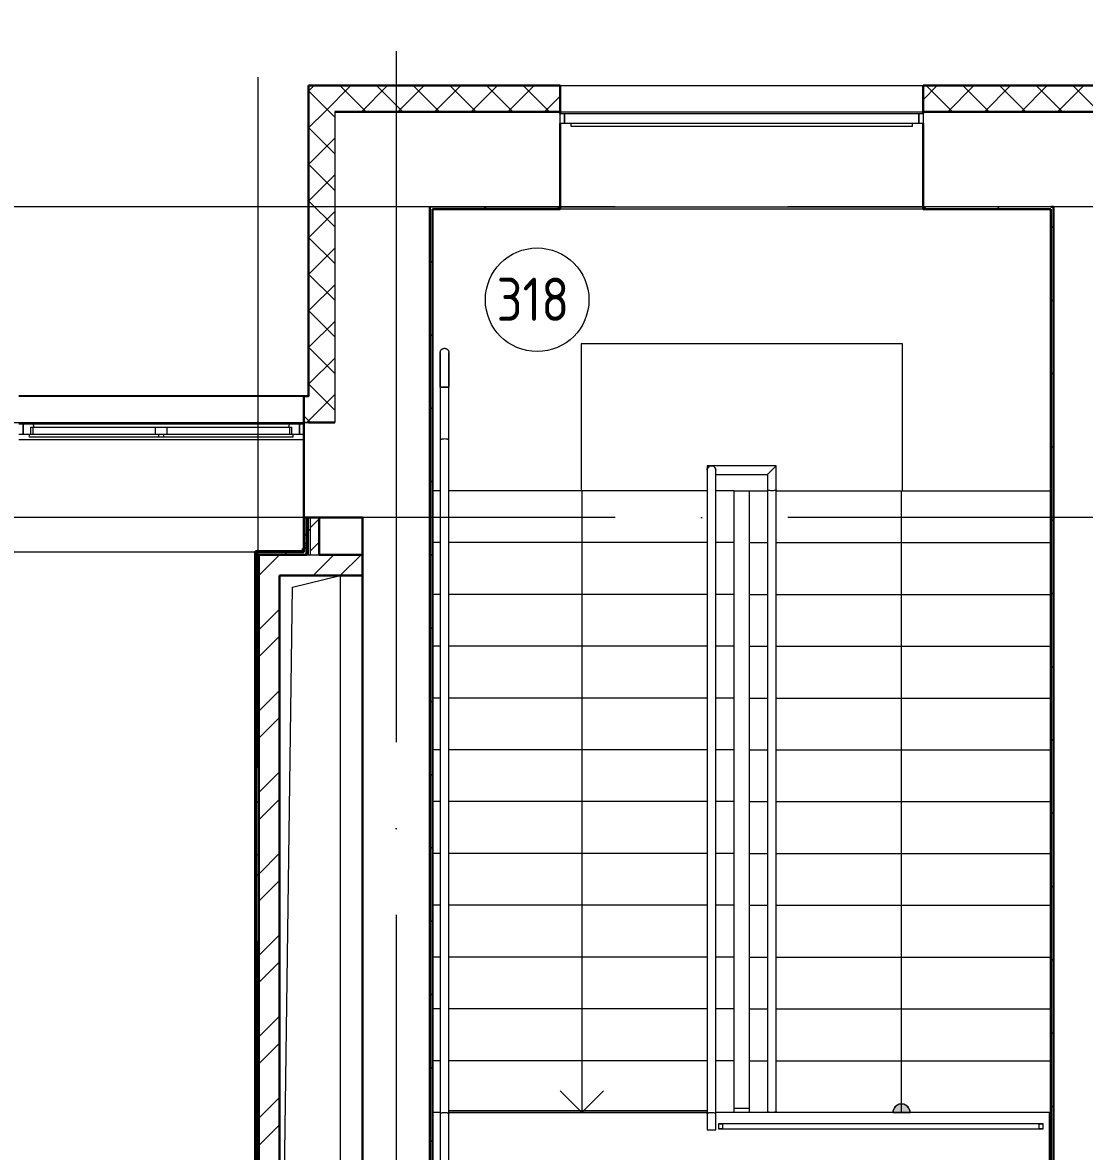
# Model space of a CAD drawing. Header units: millimetres. Extents: x -1073752 to 1436911, y -1379358 to 94781.
# Drawn here: x -881011 to -874864, y -1119858 to -1113322 of the extents above; entities that cross this region are included whole.
import ezdxf

# ---------------------------------------------------------------- set-up
doc = ezdxf.new("R2010")
doc.units = ezdxf.units.MM
doc.linetypes.add('ADSK_Линия сетки', pattern=[25, 20, -2.5, 0, -2.5])
for name, color, linetype, lineweight in [('_ Окна', 7, 'Continuous', 9), ('Лестницы', 7, 'Continuous', 9), ('Марки помещений', 7, 'Continuous', 20), ('Ограждение', 252, 'Continuous', 9), ('Окна', 7, 'Continuous', 9), ('Оси', 252, 'Continuous', 9), ('Перекрытие', 252, 'Continuous', 18), ('Стены внутренние', 7, 'Continuous', 18), ('Стены наружные', 7, 'Continuous', 18), ('Стены штриховка', 7, 'Continuous', 9), ('Стрелки вверх', 7, 'Continuous', 18)]:
    doc.layers.add(name, color=color, linetype=linetype, lineweight=lineweight)
doc.styles.add('GOST Common_2', font='', dxfattribs={"width": 0.9, "height": 250})
doc.styles.get('GOST Common_2').set_extended_font_data('GOST type B')

# ---------------------------------------------------------------- blocks, each defined once
blk = doc.blocks.new('3 этаж')
at = {"layer": 'Стрелки вверх', "true_color": 0x636466}
h = blk.add_hatch(color=251, dxfattribs=at)
edge = h.paths.add_edge_path()
edge.add_arc((290670.8, -6408.4), 50, 359.83086, 540.16914)
edge.add_line((290620.8, -6408.6), (290670.8, -6408.4))
edge.add_line((290670.8, -6408.4), (290720.8, -6408.6))
blk.add_hatch(color=251, dxfattribs=at).paths.add_polyline_path([(290719.2, -6408.4), (290720.3, -6401.3), (290708.6, -6375.7), (290684.9, -6360.5), (290656.7, -6360.5), (290633, -6375.7), (290621.3, -6401.3), (290622.3, -6408.4)])
at = {"color": 251, "lineweight": 18, "true_color": 0x636466}
for p, q in [((287145.2, -3365.7), (287420.8, -3298.4)), ((287420.8, -3298.4), (287420.8, -8968.4)), ((287070.8, -8968.4), (287145.2, -3365.7))]:
    blk.add_line(p, q, dxfattribs=at)
at = {"layer": '_ Окна', "color": 251, "true_color": 0x636466}
for p, q in [((285585.8, -2423.4), (285560.8, -2423.4)), ((285560.8, -2481.4), (285585.8, -2481.4)), ((285585.8, -2481.4), (285585.8, -2423.4)), ((287210.8, -2423.4), (287185.8, -2423.4)), ((287185.8, -2423.4), (287185.8, -2481.4)), ((287185.8, -2481.4), (287210.8, -2481.4))]:
    blk.add_line(p, q, dxfattribs=at)
at = {"layer": '_ Окна', "color": 251, "lineweight": 18, "true_color": 0x636466}
for p, q in [((285645.2, -2423.4), (285585.8, -2423.4)), ((285585.8, -2423.4), (285585.8, -2481.4)), ((285585.8, -2481.4), (285623.8, -2481.4)), ((285631.8, -2481.4), (285631.8, -2440.4)), ((285631.8, -2440.4), (285643.8, -2440.4)), ((285649.8, -2440.4), (285645.2, -2423.4)), ((287126.3, -2423.4), (287121.8, -2440.4)), ((287185.8, -2423.4), (287126.3, -2423.4)), ((287127.8, -2440.4), (287139.8, -2440.4)), ((287139.8, -2440.4), (287139.8, -2481.4)), ((287147.8, -2481.4), (287185.8, -2481.4)), ((287185.8, -2481.4), (287185.8, -2423.4))]:
    blk.add_line(p, q, dxfattribs=at)
at = {"layer": 'Лестницы', "color": 251, "true_color": 0x636466}
for p, q in [((288000.8, -2808.4), (287955.8, -2808.4)), ((288000.8, -2808.4), (287955.8, -2808.4)), ((289545.8, -2808.4), (288050.8, -2808.4)), ((289545.8, -2808.4), (288050.8, -2808.4)), ((289700.8, -2808.4), (289595.8, -2808.4)), ((289700.8, -2808.4), (289595.8, -2808.4)), ((289700.8, -2808.4), (289790.8, -2808.4)), ((289700.8, -2808.4), (289700.8, -3108.4)), ((289790.8, -2808.4), (289895.8, -2808.4)), ((289790.8, -3108.4), (289790.8, -2808.4)), ((289790.8, -2808.4), (289895.8, -2808.4)), ((289945.8, -2808.4), (291535.8, -2808.4)), ((289945.8, -2808.4), (291535.8, -2808.4)), ((288000.8, -3108.4), (287955.8, -3108.4)), ((288000.8, -3108.4), (287955.8, -3108.4)), ((289545.8, -3108.4), (288050.8, -3108.4)), ((289545.8, -3108.4), (288050.8, -3108.4)), ((289700.8, -3108.4), (289595.8, -3108.4)), ((289700.8, -3108.4), (289595.8, -3108.4)), ((289700.8, -3108.4), (289700.8, -3408.4)), ((289790.8, -3408.4), (289790.8, -3108.4)), ((289790.8, -3108.4), (289895.9, -3108.4)), ((289790.8, -3108.4), (289895.9, -3108.4)), ((289945.7, -3108.4), (291535.8, -3108.4)), ((289945.7, -3108.4), (291535.8, -3108.4)), ((288000.8, -3408.4), (287955.8, -3408.4)), ((288000.8, -3408.4), (287955.8, -3408.4)), ((289545.8, -3408.4), (288050.8, -3408.4)), ((289545.8, -3408.4), (288050.8, -3408.4)), ((289700.8, -3408.4), (289595.8, -3408.4)), ((289700.8, -3408.4), (289595.8, -3408.4)), ((289700.8, -3408.4), (289700.8, -3708.4)), ((289790.8, -3708.4), (289790.8, -3408.4)), ((289790.8, -3408.4), (289895.9, -3408.4)), ((289790.8, -3408.4), (289895.9, -3408.4)), ((289945.6, -3408.4), (291535.8, -3408.4)), ((289945.6, -3408.4), (291535.8, -3408.4)), ((288000.8, -3708.4), (287955.8, -3708.4)), ((288000.8, -3708.4), (287955.8, -3708.4)), ((289545.8, -3708.4), (288050.8, -3708.4)), ((289545.8, -3708.4), (288050.8, -3708.4)), ((289700.8, -3708.4), (289595.8, -3708.4)), ((289700.8, -3708.4), (289595.8, -3708.4)), ((289700.8, -3708.4), (289700.8, -4008.4)), ((289790.8, -4008.4), (289790.8, -3708.4)), ((289790.8, -3708.4), (289896, -3708.4)), ((289790.8, -3708.4), (289896, -3708.4)), ((289945.6, -3708.4), (291535.8, -3708.4)), ((289945.6, -3708.4), (291535.8, -3708.4)), ((288000.8, -4008.4), (287955.8, -4008.4)), ((288000.8, -4008.4), (287955.8, -4008.4)), ((289545.8, -4008.4), (288050.8, -4008.4)), ((289545.8, -4008.4), (288050.8, -4008.4)), ((289700.8, -4008.4), (289595.8, -4008.4)), ((289700.8, -4008.4), (289595.8, -4008.4)), ((289700.8, -4008.4), (289700.8, -4308.4)), ((289790.8, -4308.4), (289790.8, -4008.4)), ((289790.8, -4008.4), (289895.8, -4008.4)), ((289790.8, -4008.4), (289895.8, -4008.4)), ((289945.8, -4008.4), (291535.8, -4008.4)), ((289945.8, -4008.4), (291535.8, -4008.4)), ((288000.8, -4308.4), (287955.8, -4308.4)), ((288000.8, -4308.4), (287955.8, -4308.4)), ((289545.8, -4308.4), (288050.8, -4308.4)), ((289545.8, -4308.4), (288050.8, -4308.4)), ((289700.8, -4308.4), (289595.8, -4308.4)), ((289700.8, -4308.4), (289595.8, -4308.4)), ((289700.8, -4308.4), (289700.8, -4608.4)), ((289790.8, -4608.4), (289790.8, -4308.4)), ((289790.8, -4308.4), (289895.8, -4308.4)), ((289790.8, -4308.4), (289895.8, -4308.4)), ((289945.8, -4308.4), (291535.8, -4308.4)), ((289945.8, -4308.4), (291535.8, -4308.4)), ((288000.8, -4608.4), (287955.8, -4608.4)), ((288000.8, -4608.4), (287955.8, -4608.4)), ((289545.8, -4608.4), (288050.8, -4608.4)), ((289545.8, -4608.4), (288050.8, -4608.4)), ((289700.8, -4608.4), (289595.8, -4608.4)), ((289700.8, -4608.4), (289595.8, -4608.4)), ((289700.8, -4608.4), (289700.8, -4908.4)), ((289790.8, -4908.4), (289790.8, -4608.4)), ((289790.8, -4608.4), (289895.8, -4608.4)), ((289790.8, -4608.4), (289895.8, -4608.4)), ((289945.8, -4608.4), (291535.8, -4608.4)), ((289945.8, -4608.4), (291535.8, -4608.4)), ((288000.8, -4908.4), (287955.8, -4908.4)), ((288000.8, -4908.4), (287955.8, -4908.4)), ((289545.8, -4908.4), (288050.8, -4908.4)), ((289545.8, -4908.4), (288050.8, -4908.4)), ((289700.8, -4908.4), (289595.8, -4908.4)), ((289700.8, -4908.4), (289595.8, -4908.4)), ((289700.8, -4908.4), (289700.8, -5208.4)), ((289790.8, -5208.4), (289790.8, -4908.4)), ((289790.8, -4908.4), (289895.8, -4908.4)), ((289790.8, -4908.4), (289895.8, -4908.4)), ((289945.8, -4908.4), (291535.8, -4908.4)), ((289945.8, -4908.4), (291535.8, -4908.4)), ((288000.8, -5208.4), (287955.8, -5208.4)), ((288000.8, -5208.4), (287955.8, -5208.4)), ((289545.8, -5208.4), (288050.8, -5208.4)), ((289545.8, -5208.4), (288050.8, -5208.4)), ((289700.8, -5208.4), (289595.8, -5208.4)), ((289700.8, -5208.4), (289595.8, -5208.4)), ((289700.8, -5208.4), (289700.8, -5508.4)), ((289790.8, -5508.4), (289790.8, -5208.4)), ((289790.8, -5208.4), (289895.8, -5208.4)), ((289790.8, -5208.4), (289895.8, -5208.4)), ((289945.8, -5208.4), (291535.8, -5208.4)), ((289945.8, -5208.4), (291535.8, -5208.4)), ((288001, -5508.4), (287955.8, -5508.4)), ((288001, -5508.4), (287955.8, -5508.4)), ((289545.8, -5508.4), (288050.6, -5508.4)), ((289545.8, -5508.4), (288050.6, -5508.4)), ((289700.8, -5508.4), (289595.8, -5508.4)), ((289700.8, -5508.4), (289595.8, -5508.4)), ((289700.8, -5508.4), (289700.8, -5808.4)), ((289790.8, -5808.4), (289790.8, -5508.4)), ((289790.8, -5508.4), (289895.8, -5508.4)), ((289790.8, -5508.4), (289895.8, -5508.4)), ((289945.8, -5508.4), (291535.8, -5508.4)), ((289945.8, -5508.4), (291535.8, -5508.4)), ((288000.9, -5808.4), (287955.8, -5808.4)), ((288000.9, -5808.4), (287955.8, -5808.4)), ((289545.8, -5808.4), (288050.6, -5808.4)), ((289545.8, -5808.4), (288050.6, -5808.4)), ((289700.8, -5808.4), (289595.8, -5808.4)), ((289700.8, -5808.4), (289595.8, -5808.4)), ((289700.8, -5808.4), (289700.8, -6108.4)), ((289790.8, -6108.4), (289790.8, -5808.4)), ((289790.8, -5808.4), (289895.8, -5808.4)), ((289790.8, -5808.4), (289895.8, -5808.4)), ((289945.8, -5808.4), (291535.8, -5808.4)), ((289945.8, -5808.4), (291535.8, -5808.4)), ((288000.8, -6108.4), (287955.8, -6108.4)), ((288000.8, -6108.4), (287955.8, -6108.4)), ((289545.8, -6108.4), (288050.7, -6108.4)), ((289545.8, -6108.4), (288050.7, -6108.4)), ((289700.8, -6108.4), (289595.8, -6108.4)), ((289700.8, -6108.4), (289595.8, -6108.4)), ((289700.8, -6108.4), (289700.8, -6408.4)), ((289790.8, -6408.4), (289790.8, -6108.4)), ((289790.8, -6108.4), (289895.8, -6108.4)), ((289790.8, -6108.4), (289895.8, -6108.4)), ((289945.8, -6108.4), (291535.8, -6108.4)), ((289945.8, -6108.4), (291535.8, -6108.4)), ((288000.6, -6408.4), (287955.8, -6408.4)), ((288000.6, -6408.4), (287955.8, -6408.4)), ((289545.8, -6408.4), (288050.8, -6408.4)), ((289545.8, -6408.4), (288050.8, -6408.4)), ((289700.8, -6408.4), (289595.8, -6408.4)), ((289700.8, -6408.4), (289595.8, -6408.4)), ((291525.8, -6408.4), (289700.8, -6408.4))]:
    blk.add_line(p, q, dxfattribs=at)
at = {"layer": 'Марки помещений', "color": 251, "true_color": 0x636466}
blk.add_circle((288561.9, -1702.4), 300, dxfattribs=at)
at = {"layer": 'Ограждение', "color": 251, "true_color": 0x636466}
for p, q in [((288000.8, -2007.4), (288000.9, -2006.4)), ((288000.8, -2008.4), (288000.8, -2007.4)), ((288000.8, -2008.5), (288000.8, -2008.4)), ((288000.8, -2008.4), (288000.8, -2008.6)), ((288000.8, -2008.7), (288000.8, -2008.5)), ((288000.8, -2008.6), (288000.8, -2009.1)), ((288000.8, -2009.3), (288000.8, -2008.7)), ((288000.8, -2009.1), (288000.8, -2009.9)), ((288000.8, -2010.2), (288000.8, -2009.3)), ((288000.8, -2009.9), (288000.8, -2011)), ((288000.8, -2011.4), (288000.8, -2010.2)), ((288000.8, -2011), (288000.8, -2012.4)), ((288000.8, -2012.9), (288000.8, -2011.4)), ((288000.8, -2012.4), (288000.8, -2014.2)), ((288000.8, -2014.7), (288000.8, -2012.9)), ((288000.8, -2014.2), (288000.8, -2016.2)), ((288000.8, -2016.8), (288000.8, -2014.7)), ((288000.8, -2016.2), (288000.8, -2018.6)), ((288000.8, -2019.3), (288000.8, -2016.8)), ((288000.8, -2018.6), (288000.8, -2021.3)), ((288000.8, -2022), (288000.8, -2019.3)), ((288000.8, -2021.3), (288000.8, -2024.2)), ((288000.8, -2025.1), (288000.8, -2022)), ((288000.8, -2024.2), (288000.8, -2027.5)), ((288000.8, -2028.4), (288000.8, -2025.1)), ((288000.9, -2006.4), (288001, -2005.5)), ((288001, -2005.5), (288001.1, -2004.5)), ((288001.1, -2004.5), (288001.3, -2003.5)), ((288001.3, -2003.5), (288001.5, -2002.5)), ((288001.5, -2002.5), (288001.8, -2001.5)), ((288001.8, -2001.5), (288002, -2000.6)), ((288002, -2000.6), (288002.4, -1999.6)), ((288002.4, -1999.6), (288002.8, -1998.7)), ((288002.8, -1998.7), (288003.2, -1997.8)), ((288003.2, -1997.8), (288003.6, -1996.9)), ((288003.6, -1996.9), (288004.1, -1996)), ((288004.1, -1996), (288004.6, -1995.2)), ((288004.6, -1995.2), (288005.1, -1994.3)), ((288005.1, -1994.3), (288005.7, -1993.5)), ((288005.7, -1993.5), (288006.3, -1992.7)), ((288006.3, -1992.7), (288007, -1992)), ((288007, -1992), (288007.7, -1991.2)), ((288007.7, -1991.2), (288008.4, -1990.5)), ((288008.4, -1990.5), (288009.1, -1989.8)), ((288009.1, -1989.8), (288009.9, -1989.2)), ((288009.9, -1989.2), (288010.6, -1988.6)), ((288010.6, -1988.6), (288011.4, -1988)), ((288011.4, -1988), (288012.3, -1987.4)), ((288012.3, -1987.4), (288013.1, -1986.9)), ((288013.1, -1986.9), (288014, -1986.4)), ((288014, -1986.4), (288014.9, -1985.9)), ((288014.9, -1985.9), (288015.8, -1985.5)), ((288015.8, -1985.5), (288016.7, -1985.1)), ((288016.7, -1985.1), (288017.7, -1984.8)), ((288017.7, -1984.8), (288018.6, -1984.5)), ((288018.6, -1984.5), (288019.6, -1984.2)), ((288019.6, -1984.2), (288020.5, -1984)), ((288020.5, -1984), (288021.5, -1983.8)), ((288021.5, -1983.8), (288022.5, -1983.7)), ((288022.5, -1983.7), (288023.5, -1983.5)), ((288023.5, -1983.5), (288024.5, -1983.5)), ((288024.5, -1983.5), (288025.5, -1983.4)), ((288025.5, -1983.4), (288025.8, -1983.4)), ((288025.8, -1983.4), (288026.8, -1983.5)), ((288026.8, -1983.5), (288027.8, -1983.5)), ((288027.8, -1983.5), (288028.8, -1983.6)), ((288028.8, -1983.6), (288029.8, -1983.8)), ((288029.8, -1983.8), (288030.7, -1983.9)), ((288030.7, -1983.9), (288031.7, -1984.2)), ((288031.7, -1984.2), (288032.7, -1984.4)), ((288032.7, -1984.4), (288033.6, -1984.7)), ((288033.6, -1984.7), (288034.6, -1985)), ((288034.6, -1985), (288035.5, -1985.4)), ((288035.5, -1985.4), (288036.4, -1985.8)), ((288036.4, -1985.8), (288037.3, -1986.3)), ((288037.3, -1986.3), (288038.2, -1986.7)), ((288038.2, -1986.7), (288039.1, -1987.3)), ((288039.1, -1987.3), (288039.9, -1987.8)), ((288039.9, -1987.8), (288040.7, -1988.4)), ((288040.7, -1988.4), (288041.5, -1989)), ((288041.5, -1989), (288042.3, -1989.6)), ((288042.3, -1989.6), (288043, -1990.3)), ((288043, -1990.3), (288043.7, -1991)), ((288043.7, -1991), (288044.4, -1991.8)), ((288044.4, -1991.8), (288045, -1992.5)), ((288045, -1992.5), (288045.7, -1993.3)), ((288045.7, -1993.3), (288046.3, -1994.1)), ((288046.3, -1994.1), (288046.8, -1994.9)), ((288046.8, -1994.9), (288047.3, -1995.8)), ((288047.3, -1995.8), (288047.8, -1996.7)), ((288047.8, -1996.7), (288048.3, -1997.6)), ((288048.3, -1997.6), (288048.7, -1998.5)), ((288048.7, -1998.5), (288049.1, -1999.4)), ((288049.1, -1999.4), (288049.4, -2000.3)), ((288049.4, -2000.3), (288049.7, -2001.3)), ((288049.7, -2001.3), (288050, -2002.2)), ((288050, -2002.2), (288050.2, -2003.2)), ((288050.2, -2003.2), (288050.4, -2004.2)), ((288050.4, -2004.2), (288050.6, -2005.2)), ((288050.6, -2005.2), (288050.7, -2006.2)), ((288050.7, -2006.2), (288050.7, -2007.2)), ((288050.7, -2007.2), (288050.8, -2008.2)), ((288050.8, -2008.2), (288050.8, -2008.4)), ((288050.8, -2008.5), (288050.8, -2008.4)), ((288050.8, -2008.4), (288050.8, -2008.6)), ((288050.8, -2008.7), (288050.8, -2008.5)), ((288050.8, -2008.6), (288050.8, -2009.1)), ((288050.8, -2009.3), (288050.8, -2008.7)), ((288050.8, -2009.1), (288050.8, -2009.9)), ((288050.8, -2010.2), (288050.8, -2009.3)), ((288050.8, -2009.9), (288050.8, -2011)), ((288050.8, -2011.4), (288050.8, -2010.2)), ((288050.8, -2011), (288050.8, -2012.4)), ((288050.8, -2012.9), (288050.8, -2011.4)), ((288050.8, -2012.4), (288050.8, -2014.2)), ((288050.8, -2014.7), (288050.8, -2012.9)), ((288050.8, -2014.2), (288050.8, -2016.2)), ((288050.8, -2016.8), (288050.8, -2014.7)), ((288050.8, -2016.2), (288050.8, -2018.6)), ((288050.8, -2019.3), (288050.8, -2016.8)), ((288050.8, -2018.6), (288050.8, -2021.3)), ((288050.8, -2022), (288050.8, -2019.3)), ((288050.8, -2021.3), (288050.8, -2024.2)), ((288050.8, -2025.1), (288050.8, -2022)), ((288050.8, -2024.2), (288050.8, -2027.5)), ((288050.8, -2028.4), (288050.8, -2025.1)), ((288000.8, -2027.5), (288000.8, -2031)), ((288000.8, -2032.1), (288000.8, -2028.4)), ((288000.8, -2031), (288000.8, -2034.9)), ((288000.8, -2036), (288000.8, -2032.1)), ((288000.8, -2034.9), (288000.8, -2039)), ((288000.8, -2040.2), (288000.8, -2036)), ((288000.8, -2039), (288000.8, -2043.4)), ((288000.8, -2044.6), (288000.8, -2040.2)), ((288000.8, -2043.4), (288000.8, -2048)), ((288000.8, -2049.3), (288000.8, -2044.6)), ((288000.8, -2048), (288000.8, -2052.9)), ((288000.8, -2054.3), (288000.8, -2049.3)), ((288000.8, -2052.9), (288000.8, -2058.1)), ((288000.8, -2059.5), (288000.8, -2054.3)), ((288000.8, -2058.1), (288000.8, -2063.5)), ((288000.8, -2065), (288000.8, -2059.5)), ((288000.8, -2063.5), (288000.8, -2069.1)), ((288000.8, -2070.7), (288000.8, -2065)), ((288000.8, -2069.1), (288000.8, -2075)), ((288000.8, -2076.6), (288000.8, -2070.7)), ((288000.8, -2075), (288000.8, -2081)), ((288000.8, -2082.7), (288000.8, -2076.6)), ((288000.8, -2081), (288000.8, -2087.3)), ((288000.8, -2089), (288000.8, -2082.7)), ((288000.8, -2087.3), (288000.8, -2093.7)), ((288000.8, -2095.5), (288000.8, -2089)), ((288050.8, -2027.5), (288050.8, -2031)), ((288050.8, -2032.1), (288050.8, -2028.4)), ((288050.8, -2031), (288050.8, -2034.9)), ((288050.8, -2036), (288050.8, -2032.1)), ((288050.8, -2034.9), (288050.8, -2039)), ((288050.8, -2040.2), (288050.8, -2036)), ((288050.8, -2039), (288050.8, -2043.4)), ((288050.8, -2044.6), (288050.8, -2040.2)), ((288050.8, -2043.4), (288050.8, -2048)), ((288050.8, -2049.3), (288050.8, -2044.6)), ((288050.8, -2048), (288050.8, -2052.9)), ((288050.8, -2054.3), (288050.8, -2049.3)), ((288050.8, -2052.9), (288050.8, -2058.1)), ((288050.8, -2059.5), (288050.8, -2054.3)), ((288050.8, -2058.1), (288050.8, -2063.5)), ((288050.8, -2065), (288050.8, -2059.5)), ((288050.8, -2063.5), (288050.8, -2069.1)), ((288050.8, -2070.7), (288050.8, -2065)), ((288050.8, -2069.1), (288050.8, -2075)), ((288050.8, -2076.6), (288050.8, -2070.7)), ((288050.8, -2075), (288050.8, -2081)), ((288050.8, -2082.7), (288050.8, -2076.6)), ((288050.8, -2081), (288050.8, -2087.3)), ((288050.8, -2089), (288050.8, -2082.7)), ((288050.8, -2087.3), (288050.8, -2093.7)), ((288050.8, -2095.5), (288050.8, -2089)), ((288000.8, -2093.7), (288000.8, -2100.4)), ((288000.8, -2102.2), (288000.8, -2095.5)), ((288000.8, -2100.4), (288000.8, -2107.2)), ((288000.8, -2109.1), (288000.8, -2102.2)), ((288000.8, -2107.2), (288000.8, -2114.2)), ((288000.8, -2116.1), (288000.8, -2109.1)), ((288000.8, -2114.2), (288000.8, -2121.3)), ((288000.8, -2123.3), (288000.8, -2116.1)), ((288000.8, -2121.3), (288000.8, -2128.6)), ((288000.8, -2130.6), (288000.8, -2123.3)), ((288000.8, -2128.6), (288000.8, -2136)), ((288000.8, -2138), (288000.8, -2130.6)), ((288000.8, -2136), (288000.8, -2143.5)), ((288000.8, -2145.5), (288000.8, -2138)), ((288000.8, -2143.5), (288000.8, -2151.1)), ((288000.8, -2153.2), (288000.8, -2145.5)), ((288000.8, -2151.1), (288000.8, -2158.8)), ((288000.8, -2160.9), (288000.8, -2153.2)), ((288050.8, -2093.7), (288050.8, -2100.4)), ((288050.8, -2102.2), (288050.8, -2095.5)), ((288050.8, -2100.4), (288050.8, -2107.2)), ((288050.8, -2109.1), (288050.8, -2102.2)), ((288050.8, -2107.2), (288050.8, -2114.2)), ((288050.8, -2116.1), (288050.8, -2109.1)), ((288050.8, -2114.2), (288050.8, -2121.3)), ((288050.8, -2123.3), (288050.8, -2116.1)), ((288050.8, -2121.3), (288050.8, -2128.6)), ((288050.8, -2130.6), (288050.8, -2123.3)), ((288050.8, -2128.6), (288050.8, -2136)), ((288050.8, -2138), (288050.8, -2130.6)), ((288050.8, -2136), (288050.8, -2143.5)), ((288050.8, -2145.5), (288050.8, -2138)), ((288050.8, -2143.5), (288050.8, -2151.1)), ((288050.8, -2153.2), (288050.8, -2145.5)), ((288050.8, -2151.1), (288050.8, -2158.8)), ((288050.8, -2160.9), (288050.8, -2153.2)), ((288000.8, -2158.8), (288000.8, -2166.6)), ((288000.8, -2168.7), (288000.8, -2160.9)), ((288000.8, -2166.6), (288000.8, -2174.5)), ((288000.8, -2176.6), (288000.8, -2168.7)), ((288000.8, -2174.5), (288000.8, -2182.4)), ((288000.8, -2184.5), (288000.8, -2176.6)), ((288000.8, -2182.4), (288000.8, -2190.3)), ((288000.8, -2192.5), (288000.8, -2184.5)), ((288000.8, -2190.3), (288000.8, -2198.3)), ((288000.8, -2200.4), (288000.8, -2192.5)), ((288000.8, -2198.3), (288000.8, -2206.3)), ((288000.8, -2208.4), (288000.8, -2200.4)), ((288000.8, -2206.3), (288000.8, -2208.4)), ((288000.8, -2208.4), (288000.8, -2514.3)), ((288050.8, -2208.4), (288000.8, -2208.4)), ((288000.8, -2208.4), (288025.8, -2208.4)), ((288025.8, -2208.4), (288050.8, -2208.4)), ((288050.8, -2158.8), (288050.8, -2166.6)), ((288050.8, -2168.7), (288050.8, -2160.9)), ((288050.8, -2166.6), (288050.8, -2174.5)), ((288050.8, -2176.6), (288050.8, -2168.7)), ((288050.8, -2174.5), (288050.8, -2182.4)), ((288050.8, -2184.5), (288050.8, -2176.6)), ((288050.8, -2182.4), (288050.8, -2190.3)), ((288050.8, -2192.5), (288050.8, -2184.5)), ((288050.8, -2190.3), (288050.8, -2198.3)), ((288050.8, -2200.4), (288050.8, -2192.5)), ((288050.8, -2198.3), (288050.8, -2206.3)), ((288050.8, -2208.4), (288050.8, -2200.4)), ((288050.8, -2206.3), (288050.8, -2208.4)), ((288050.8, -2514.3), (288050.8, -2208.4)), ((287210.8, -2513.4), (285560.8, -2513.4)), ((288000.8, -2514.3), (288000.8, -6414.3)), ((288050.8, -6414.3), (288050.8, -2514.3)), ((289570.8, -2663.4), (289545.8, -2663.4)), ((289545.8, -2663.4), (289545.8, -2688.4)), ((289549.1, -2675.9), (289546.6, -2682)), ((289546.6, -2682), (289549.1, -2675.9)), ((289553.1, -2670.8), (289549.1, -2675.9)), ((289549.1, -2675.9), (289553.1, -2670.8)), ((289558.3, -2666.8), (289553.1, -2670.8)), ((289553.1, -2670.8), (289558.3, -2666.8)), ((289564.3, -2664.3), (289558.3, -2666.8)), ((289558.3, -2666.8), (289564.3, -2664.3)), ((289570.8, -2663.4), (289564.3, -2664.3)), ((289564.3, -2664.3), (289570.8, -2663.4)), ((289945.8, -2663.4), (289570.8, -2663.4)), ((289577.2, -2664.3), (289570.8, -2663.4)), ((289570.8, -2663.4), (289577.2, -2664.3)), ((289583.3, -2666.8), (289577.2, -2664.3)), ((289577.2, -2664.3), (289583.3, -2666.8)), ((289588.5, -2670.8), (289583.3, -2666.8)), ((289583.3, -2666.8), (289588.5, -2670.8)), ((289592.4, -2675.9), (289588.5, -2670.8)), ((289588.5, -2670.8), (289592.4, -2675.9)), ((289594.9, -2682), (289592.4, -2675.9)), ((289592.4, -2675.9), (289594.9, -2682)), ((289945.8, -2802.5), (289945.8, -2663.4)), ((289546.6, -2682), (289545.8, -2688.4)), ((289545.8, -2688.4), (289546.6, -2682)), ((289545.8, -2688.4), (289545.8, -6414.3)), ((289595.8, -2688.4), (289594.9, -2682)), ((289594.9, -2682), (289595.8, -2688.4)), ((289595.8, -6414.3), (289595.8, -2688.4)), ((289595.8, -2713.4), (289895.8, -2713.4)), ((289895.8, -2713.4), (289895.8, -2802.5)), ((289895.8, -2802.5), (289895.8, -6402.5)), ((289945.8, -6402.5), (289945.8, -2802.5)), ((287210.8, -2963.4), (285560.8, -2963.4)), ((286930.8, -3163.4), (279350.8, -3163.4)), ((286930.8, -3163.4), (285560.8, -3163.4)), ((286925.8, -3163.4), (286925.8, -8943.4)), ((289700.8, -6383.4), (289790.8, -6383.4)), ((289895.8, -6402.5), (289895.8, -6408.4)), ((289945.8, -6408.4), (289945.8, -6402.5)), ((288000.8, -6414.3), (288000.8, -6708.4)), ((288050.8, -6708.4), (288050.8, -6414.3)), ((289545.8, -6414.3), (289545.8, -6508.4)), ((289595.8, -6508.4), (289595.8, -6414.3)), ((291525.8, -6408.4), (291535.8, -6408.4)), ((291525.8, -6408.4), (291525.8, -6936.4)), ((289545.8, -6508.4), (289595.8, -6508.4)), ((291490.8, -6473.4), (289610.8, -6473.4)), ((289610.8, -6473.4), (289610.8, -6475.5)), ((289610.8, -6501.4), (289610.8, -6503.4)), ((289610.8, -6503.4), (291490.8, -6503.4)), ((291490.8, -6475.5), (291490.8, -6473.4)), ((291490.8, -6503.4), (291490.8, -6501.4))]:
    blk.add_line(p, q, dxfattribs=at)
at = {"layer": 'Ограждение', "color": 251, "lineweight": 18, "true_color": 0x636466}
for p, q in [((289610.8, -6475.9), (289610.8, -6500.9)), ((289635.8, -6475.9), (289610.8, -6475.9)), ((289610.8, -6500.9), (289635.8, -6500.9)), ((289635.8, -6500.9), (289635.8, -6475.9)), ((291465.8, -6475.9), (291465.8, -6500.9)), ((291490.8, -6475.9), (291465.8, -6475.9)), ((291465.8, -6500.9), (291490.8, -6500.9)), ((291490.8, -6500.9), (291490.8, -6475.9))]:
    blk.add_line(p, q, dxfattribs=at)
at = {"layer": 'Ограждение', "color": 251, "linetype": 'Continuous', "true_color": 0x636466}
blk.add_line((291525.8, -6523.7), (291535.8, -6523.7), dxfattribs=at)
at = {"layer": 'Ограждение', "color": 251, "true_color": 0x636466}
for points, knots in [([(288050.8, -2514.3), (288050.8, -2513.8), (288050.2, -2512.8), (288047.7, -2511.4), (288043.7, -2510.1), (288036.7, -2508.9), (288025.8, -2508.2), (288014.9, -2508.9), (288007.9, -2510.1), (288003.9, -2511.4), (288001.4, -2512.8), (288000.8, -2513.8), (288000.8, -2514.3)], [-1, -1, -1, -1, -0.916667, -0.833333, -0.75, -0.666667, -0.5, -0.333333, -0.25, -0.166667, -0.083333, 0, 0, 0, 0]), ([(289545.8, -2663.4), (289545.8, -2663.4), (289546.2, -2663.9), (289547.6, -2665.3), (289549.1, -2666.7), (289550.6, -2668.3), (289552, -2669.6), (289552.7, -2670.4), (289553.1, -2670.8)], [0, 0, 0, 0, 0.0833333, 0.125, 0.1666667, 0.2083333, 0.2291667, 0.25, 0.25, 0.25, 0.25]), ([(289895.8, -2713.4), (289895.8, -2713.4), (289896.2, -2713), (289897.6, -2711.6), (289899.1, -2710.2), (289900.6, -2708.6), (289902, -2707.2), (289903.5, -2705.8), (289905.1, -2704.1), (289906.9, -2702.3), (289908.3, -2701), (289909.7, -2699.5), (289911.2, -2698), (289912.7, -2696.5), (289914.3, -2694.9), (289915.9, -2693.3), (289917.5, -2691.7), (289919.1, -2690.1), (289920.8, -2688.4), (289922.4, -2686.8), (289924, -2685.2), (289925.7, -2683.6), (289927.3, -2682), (289928.8, -2680.4), (289930.4, -2678.9), (289931.8, -2677.4), (289933.3, -2675.9), (289934.7, -2674.6), (289936.5, -2672.8), (289938.1, -2671.1), (289939.6, -2669.6), (289941, -2668.2), (289942.5, -2666.7), (289943.9, -2665.3), (289945.3, -2663.9), (289945.8, -2663.5), (289945.8, -2663.4)], [-1, -1, -1, -1, -0.916667, -0.875, -0.833333, -0.791667, -0.770833, -0.75, -0.708333, -0.6875, -0.666667, -0.645833, -0.625, -0.604167, -0.583333, -0.5625, -0.541667, -0.520833, -0.5, -0.479167, -0.458333, -0.4375, -0.416667, -0.395833, -0.375, -0.354167, -0.333333, -0.3125, -0.291667, -0.25, -0.229167, -0.208333, -0.166667, -0.125, -0.083333, 0, 0, 0, 0]), ([(289945.8, -2802.5), (289945.8, -2803), (289945.2, -2804.1), (289942.7, -2805.5), (289938.7, -2806.8), (289931.7, -2808), (289920.8, -2808.7), (289909.9, -2808), (289902.9, -2806.8), (289898.9, -2805.5), (289896.4, -2804.1), (289895.8, -2803), (289895.8, -2802.5)], [0, 0, 0, 0, 0.083333, 0.166667, 0.25, 0.333333, 0.5, 0.666667, 0.75, 0.833333, 0.916667, 1, 1, 1, 1]), ([(289945.8, -6402.5), (289945.8, -6403.1), (289945.2, -6404.1), (289942.7, -6405.5), (289938.7, -6406.8), (289931.7, -6408), (289920.8, -6408.7), (289909.9, -6408), (289902.9, -6406.8), (289898.9, -6405.5), (289896.4, -6404.1), (289895.8, -6403.1), (289895.8, -6402.5)], [0, 0, 0, 0, 0.083333, 0.166667, 0.25, 0.333333, 0.5, 0.666667, 0.75, 0.833333, 0.916667, 1, 1, 1, 1]), ([(288000.8, -6414.3), (288000.8, -6413.8), (288001.4, -6412.8), (288003.9, -6411.4), (288007.9, -6410.1), (288014.9, -6408.9), (288025.8, -6408.2), (288036.7, -6408.9), (288043.7, -6410.1), (288047.7, -6411.4), (288050.2, -6412.8), (288050.8, -6413.8), (288050.8, -6414.3)], [0, 0, 0, 0, 0.083333, 0.166667, 0.25, 0.333333, 0.5, 0.666667, 0.75, 0.833333, 0.916667, 1, 1, 1, 1]), ([(289545.8, -6414.3), (289545.8, -6413.8), (289546.4, -6412.8), (289548.9, -6411.4), (289552.9, -6410.1), (289559.9, -6408.9), (289570.8, -6408.2), (289581.7, -6408.9), (289588.7, -6410.1), (289592.7, -6411.4), (289595.2, -6412.8), (289595.8, -6413.8), (289595.8, -6414.3)], [0, 0, 0, 0, 0.083333, 0.166667, 0.25, 0.333333, 0.5, 0.666667, 0.75, 0.833333, 0.916667, 1, 1, 1, 1])]:
    blk.add_open_spline(points, degree=3, knots=knots, dxfattribs=at)
at = {"layer": 'Окна', "color": 251, "true_color": 0x636466}
for p, q in [((288695.8, -681.4), (288695.8, -623.4)), ((288695.8, -623.4), (288720.8, -623.4)), ((288720.8, -623.4), (288720.8, -681.4)), ((288720.8, -623.4), (290770.8, -623.4)), ((288720.8, -681.4), (288720.8, -623.4)), ((290770.8, -681.4), (290770.8, -623.4)), ((290770.8, -623.4), (290795.8, -623.4)), ((290770.8, -623.4), (290770.8, -681.4)), ((290795.8, -623.4), (290795.8, -681.4)), ((288720.8, -681.4), (288695.8, -681.4)), ((290770.8, -681.4), (288720.8, -681.4)), ((288758.8, -698.4), (288758.8, -681.4)), ((290732.8, -698.4), (288758.8, -698.4)), ((290732.8, -681.4), (290732.8, -698.4)), ((290795.8, -681.4), (290770.8, -681.4)), ((285623.8, -2481.4), (286370.8, -2481.4)), ((285623.8, -2498.4), (285623.8, -2481.4)), ((285643.8, -2440.4), (286350.8, -2440.4)), ((285643.8, -2481.4), (285643.8, -2440.4)), ((287126.3, -2423.4), (285645.2, -2423.4)), ((286350.8, -2440.4), (286420.8, -2440.4)), ((286350.8, -2440.4), (286350.8, -2481.4)), ((286370.8, -2481.4), (286400.8, -2481.4)), ((286370.8, -2481.4), (286370.8, -2498.4)), ((286400.8, -2481.4), (287147.8, -2481.4)), ((286400.8, -2498.4), (286400.8, -2481.4)), ((286420.8, -2440.4), (287127.8, -2440.4)), ((286420.8, -2481.4), (286420.8, -2440.4)), ((287127.8, -2440.4), (287127.8, -2481.4)), ((287147.8, -2481.4), (287147.8, -2498.4)), ((286370.8, -2498.4), (285623.8, -2498.4)), ((286400.8, -2498.4), (286370.8, -2498.4)), ((287147.8, -2498.4), (286400.8, -2498.4))]:
    blk.add_line(p, q, dxfattribs=at)
at = {"layer": 'Оси', "color": 251, "linetype": 'ADSK_Линия сетки', "ltscale": 200, "true_color": 0x636466}
for p, q in [((286945.8, 34587.2), (286945.8, -30119.6)), ((287745.8, -263.4), (287745.8, -31389.6)), ((314013.1, -1163.4), (237073.5, -1163.4)), ((314013.1, -2963.4), (237073.5, -2963.4))]:
    blk.add_line(p, q, dxfattribs=at)
at = {"layer": 'Перекрытие', "color": 251, "true_color": 0x636466}
for p, q in [((289700.8, -2808.4), (289895.8, -2808.4)), ((289945.8, -2808.4), (291535.8, -2808.4)), ((287420.8, -3298.4), (287420.8, -8968.4)), ((289545.8, -6398.4), (288050.8, -6398.4)), ((288050.8, -6408.4), (289545.8, -6408.4))]:
    blk.add_line(p, q, dxfattribs=at)
at = {"layer": 'Стены внутренние', "color": 251, "lineweight": 30, "true_color": 0x636466}
for p, q in [((287238.8, -461.4), (288695.8, -461.4)), ((287238.8, -461.4), (287238.8, -2261.4)), ((288695.8, -623.4), (288695.8, -461.4)), ((292252.8, -461.4), (290795.8, -461.4)), ((290795.8, -623.4), (290795.8, -461.4)), ((288695.8, -613.4), (287390.8, -613.4)), ((292100.8, -613.4), (290795.8, -613.4)), ((288695.8, -681.4), (288695.8, -1163.4)), ((290795.8, -681.4), (290795.8, -1163.4)), ((291535.8, -1163.4), (291550.8, -1163.4)), ((291550.8, -1163.4), (291550.8, -1761.4)), ((287238.8, -2261.4), (287210.8, -2261.4)), ((287210.8, -2261.4), (287210.8, -2413.4)), ((287210.8, -2413.4), (287210.8, -2963.4)), ((287390.8, -2413.4), (287238.8, -2413.4)), ((287238.8, -2413.4), (287390.8, -2413.4)), ((287300.8, -2963.4), (287550.8, -2963.4)), ((287550.8, -2963.4), (287550.8, -3178.4)), ((287550.8, -3298.4), (287550.8, -8968.4))]:
    blk.add_line(p, q, dxfattribs=at)
at = {"layer": 'Стены внутренние', "color": 251, "linetype": 'Continuous', "lineweight": 9, "true_color": 0x636466}
for p, q in [((287240.8, -492.6), (287269.9, -463.4)), ((287359.7, -613.4), (287240.8, -494.5)), ((287332.1, -613.4), (287482.1, -463.4)), ((287571.8, -613.4), (287421.8, -463.4)), ((287544.2, -613.4), (287694.2, -463.4)), ((287784, -613.4), (287634, -463.4)), ((287756.3, -613.4), (287906.3, -463.4)), ((287996.1, -613.4), (287846.1, -463.4)), ((287968.5, -613.4), (288118.5, -463.4)), ((288043.2, -461.4), (288042.1, -463.4)), ((288208.2, -613.4), (288058.2, -463.4)), ((288180.6, -613.4), (288330.6, -463.4)), ((288420.4, -613.4), (288270.4, -463.4)), ((288276.9, -463.4), (288275.7, -461.4)), ((288392.7, -613.4), (288542.7, -463.4)), ((288632.5, -613.4), (288482.5, -463.4)), ((290795.8, -543.9), (290876.2, -463.4)), ((290966, -613.4), (290816, -463.4)), ((290938.3, -613.4), (291088.3, -463.4)), ((291178.1, -613.4), (291028.1, -463.4)), ((291092.5, -463.4), (291091.3, -461.4)), ((291150.5, -613.4), (291300.5, -463.4)), ((291390.2, -613.4), (291240.2, -463.4)), ((291362.6, -613.4), (291512.6, -463.4)), ((291602.4, -613.4), (291452.4, -463.4)), ((291574.7, -613.4), (291724.7, -463.4)), ((291814.5, -613.4), (291664.5, -463.4)), ((288604.9, -613.4), (288693.8, -524.5)), ((287240.8, -704.7), (287332.1, -613.4)), ((287390.8, -644.5), (287359.7, -613.4)), ((287238.8, -673.3), (287240.8, -673.3)), ((287390.8, -856.6), (287240.8, -706.6)), ((287240.8, -916.9), (287390.8, -766.9)), ((287238.8, -978.1), (287240.8, -978.1)), ((287390.8, -1068.8), (287240.8, -918.8)), ((287240.8, -1129), (287390.8, -979)), ((287240.8, -1038.5), (287238.8, -1042)), ((287390.8, -1280.9), (287240.8, -1130.9)), ((287240.8, -1341.1), (287390.8, -1191.1)), ((287390.8, -1493), (287240.8, -1343)), ((287238.8, -1384.5), (287240.8, -1384.5)), ((287240.8, -1553.3), (287390.8, -1403.3)), ((287240.8, -1513.7), (287238.8, -1510.2)), ((287390.8, -1705.2), (287240.8, -1555.2)), ((287244.7, -1761.4), (287390.8, -1615.4)), ((287240.8, -1765.4), (287244.7, -1761.4)), ((287238.8, -1790.9), (287240.8, -1790.9)), ((287390.8, -1917.3), (287240.8, -1767.3)), ((287240.8, -1977.5), (287390.8, -1827.5)), ((287390.8, -2129.4), (287240.8, -1979.4)), ((287240.8, -2189.7), (287390.8, -2039.7)), ((287238.8, -2095.7), (287240.8, -2095.7)), ((287240.8, -2123.3), (287238.8, -2119.8)), ((287390.8, -2341.6), (287240.8, -2191.6)), ((287240.8, -2401.8), (287390.8, -2251.8)), ((287212.8, -2306.2), (287210.8, -2309.7)), ((287240.8, -2403.7), (287210.8, -2373.7)), ((287229.1, -2413.4), (287240.8, -2401.8)), ((287250.5, -2413.4), (287240.8, -2403.7))]:
    blk.add_line(p, q, dxfattribs=at)
at = {"layer": 'Стены внутренние', "color": 251, "true_color": 0x636466}
for p, q in [((288695.8, -461.4), (290795.8, -461.4)), ((287390.8, -613.4), (287390.8, -2413.4)), ((288695.8, -613.4), (290795.8, -613.4)), ((291535.8, -1163.4), (290795.8, -1163.4)), ((285560.8, -2261.4), (287210.8, -2261.4)), ((268652.8, -2413.4), (287210.8, -2413.4)), ((287238.8, -2413.4), (287210.8, -2413.4))]:
    blk.add_line(p, q, dxfattribs=at)
at = {"layer": 'Стены наружные', "color": 251, "true_color": 0x636466}
for p, q in [((287940.8, -1163.4), (290795.8, -1163.4)), ((290795.8, -1178.4), (288695.8, -1178.4)), ((285560.8, -2256.4), (287238.8, -2256.4))]:
    blk.add_line(p, q, dxfattribs=at)
at = {"layer": 'Стены наружные', "color": 251, "lineweight": 30, "true_color": 0x636466}
for p, q in [((287940.8, -8478.4), (287940.8, -1163.4)), ((288695.8, -1178.4), (288695.8, -1163.4)), ((290795.8, -1178.4), (290795.8, -1163.4)), ((287955.8, -1178.4), (288695.8, -1178.4)), ((287955.8, -8343.4), (287955.8, -1178.4)), ((290795.8, -1178.4), (291535.8, -1178.4)), ((291535.8, -6936.4), (291535.8, -1178.4)), ((291550.8, -6936.4), (291550.8, -1761.4)), ((287300.8, -2963.4), (287210.8, -2963.4)), ((287210.8, -3163.4), (287210.8, -2963.4)), ((287225.8, -2963.4), (287225.8, -3138.4)), ((287300.8, -3178.4), (287300.8, -2963.4)), ((287225.8, -3063.4), (287210.8, -3063.4)), ((287205.8, -3158.4), (286930.8, -3158.4)), ((286930.8, -3158.4), (286930.8, -8948.4)), ((287210.8, -3163.4), (286935.8, -3163.4)), ((286935.8, -3163.4), (286935.8, -8953.4)), ((286950.8, -3178.4), (286950.8, -8968.4)), ((287225.8, -3178.4), (286950.8, -3178.4)), ((287205.8, -3143.4), (287205.8, -3158.4)), ((287210.8, -3143.4), (287205.8, -3143.4)), ((287210.8, -3138.4), (287225.8, -3138.4)), ((287225.8, -3138.4), (287225.8, -3178.4)), ((287550.8, -3178.4), (287300.8, -3178.4)), ((287550.8, -3298.4), (287550.8, -3178.4)), ((287070.8, -8968.4), (287070.8, -3298.4)), ((287070.8, -3298.4), (287550.8, -3298.4))]:
    blk.add_line(p, q, dxfattribs=at)
at = {"layer": 'Стены наружные', "color": 251, "linetype": 'Continuous', "lineweight": 9, "true_color": 0x636466}
for p, q in [((288252, -1178.4), (288267, -1163.4)), ((288676.3, -1178.4), (288691.3, -1163.4)), ((290797.6, -1178.4), (290812.6, -1163.4)), ((291221.9, -1178.4), (291236.9, -1163.4)), ((291535.8, -1288.8), (291550.8, -1273.8)), ((287940.8, -1489.7), (287955.8, -1474.7)), ((291535.8, -1713), (291550.8, -1698)), ((287940.8, -1913.9), (287955.8, -1898.9)), ((291535.8, -2137.3), (291550.8, -2122.3)), ((287940.8, -2338.2), (287955.8, -2323.2)), ((291535.8, -2561.6), (291550.8, -2546.6)), ((287940.8, -2762.5), (287955.8, -2747.5)), ((287250.8, -3021.1), (287300.8, -2971.1)), ((291535.8, -2985.8), (291550.8, -2970.8)), ((287210.8, -3068.2), (287225.8, -3053.2)), ((287225.8, -3053.2), (287238.3, -3040.7)), ((287238.3, -3040.7), (287250.8, -3028.2)), ((287250.8, -3156.1), (287300.8, -3106.1)), ((286930.8, -3206.8), (286935.8, -3201.8)), ((286951, -3298.4), (287071, -3178.4)), ((286974.1, -3163.4), (286979.1, -3158.4)), ((287044.8, -3163.4), (287049.8, -3158.4)), ((287100.5, -3178.4), (287115.5, -3163.4)), ((287115.5, -3163.4), (287120.5, -3158.4)), ((287186.2, -3163.4), (287191.2, -3158.4)), ((287205.8, -3143.9), (287206.2, -3143.4)), ((287265.3, -3298.4), (287385.3, -3178.4)), ((287422.5, -3298.4), (287542.5, -3178.4)), ((287940.8, -3186.7), (287955.8, -3171.7)), ((286930.8, -3277.5), (286935.8, -3272.5)), ((286935.8, -3343.2), (286950.8, -3328.2)), ((286950.8, -3298.7), (286951, -3298.4)), ((286930.8, -3348.2), (286935.8, -3343.2)), ((291535.8, -3410.1), (291550.8, -3395.1)), ((286930.8, -3418.9), (286935.8, -3413.9)), ((286930.8, -3489.6), (286935.8, -3484.6)), ((286950.8, -3613), (287070.8, -3493)), ((286930.8, -3560.3), (286935.8, -3555.3)), ((286930.8, -3631), (286935.8, -3626)), ((286950.8, -3770.1), (287070.8, -3650.1)), ((287940.8, -3611), (287955.8, -3596)), ((286930.8, -3701.8), (286935.8, -3696.8)), ((286930.8, -3772.5), (286935.8, -3767.5)), ((286935.8, -3767.5), (286950.8, -3752.5)), ((286930.8, -3843.2), (286935.8, -3838.2)), ((291535.8, -3834.4), (291550.8, -3819.4)), ((286930.8, -3913.9), (286935.8, -3908.9)), ((286930.8, -3984.6), (286935.8, -3979.6)), ((286950.8, -4084.4), (287070.8, -3964.4)), ((286930.8, -4055.3), (286935.8, -4050.3)), ((287940.8, -4035.3), (287955.8, -4020.3)), ((286930.8, -4126), (286935.8, -4121)), ((286935.8, -4191.7), (286950.8, -4176.7)), ((286950.8, -4241.6), (287070.8, -4121.6)), ((286930.8, -4196.7), (286935.8, -4191.7)), ((291535.8, -4258.6), (291550.8, -4243.6)), ((286930.8, -4267.4), (286935.8, -4262.4)), ((286930.8, -4338.1), (286935.8, -4333.1)), ((286930.8, -4408.9), (286935.8, -4403.9)), ((286950.8, -4555.9), (287070.8, -4435.9)), ((287940.8, -4459.5), (287955.8, -4444.5)), ((286930.8, -4479.6), (286935.8, -4474.6)), ((286930.8, -4550.3), (286935.8, -4545.3)), ((286930.8, -4621), (286935.8, -4616)), ((286935.8, -4616), (286950.8, -4601)), ((286950.8, -4713.1), (287070.8, -4593.1)), ((286930.8, -4691.7), (286935.8, -4686.7)), ((291535.8, -4682.9), (291550.8, -4667.9)), ((286930.8, -4762.4), (286935.8, -4757.4)), ((286930.8, -4833.1), (286935.8, -4828.1)), ((286930.8, -4903.8), (286935.8, -4898.8)), ((287940.8, -4883.8), (287955.8, -4868.8)), ((286950.8, -5027.4), (287070.8, -4907.4)), ((286930.8, -4974.5), (286935.8, -4969.5)), ((286935.8, -5040.3), (286950.8, -5025.3)), ((286930.8, -5045.3), (286935.8, -5040.3)), ((286950.8, -5184.5), (287070.8, -5064.5)), ((291535.8, -5107.2), (291550.8, -5092.2)), ((286930.8, -5116), (286935.8, -5111)), ((286930.8, -5186.7), (286935.8, -5181.7)), ((286930.8, -5257.4), (286935.8, -5252.4)), ((287940.8, -5308), (287955.8, -5293)), ((286930.8, -5328.1), (286935.8, -5323.1)), ((286930.8, -5398.8), (286935.8, -5393.8)), ((286950.8, -5498.8), (287070.8, -5378.8)), ((286930.8, -5469.5), (286935.8, -5464.5)), ((286935.8, -5464.5), (286950.8, -5449.5)), ((286930.8, -5540.2), (286935.8, -5535.2)), ((286950.8, -5656), (287070.8, -5536)), ((291535.8, -5531.4), (291550.8, -5516.4)), ((286930.8, -5610.9), (286935.8, -5605.9)), ((286930.8, -5681.6), (286935.8, -5676.6)), ((286930.8, -5752.4), (286935.8, -5747.4)), ((287940.8, -5732.3), (287955.8, -5717.3)), ((286930.8, -5823.1), (286935.8, -5818.1)), ((286935.8, -5888.8), (286950.8, -5873.8)), ((286950.8, -5970.3), (287070.8, -5850.3)), ((286930.8, -5893.8), (286935.8, -5888.8)), ((291535.8, -5955.7), (291550.8, -5940.7)), ((286930.8, -5964.5), (286935.8, -5959.5)), ((286950.8, -6127.5), (287070.8, -6007.5)), ((286930.8, -6035.2), (286935.8, -6030.2)), ((286930.8, -6105.9), (286935.8, -6100.9)), ((287940.8, -6156.6), (287955.8, -6141.6)), ((286930.8, -6176.6), (286935.8, -6171.6)), ((286930.8, -6247.3), (286935.8, -6242.3)), ((286930.8, -6318), (286935.8, -6313)), ((286935.8, -6313), (286950.8, -6298)), ((286994.1, -6398.4), (287070.8, -6321.8)), ((286930.8, -6388.8), (286935.8, -6383.8)), ((286950.8, -6441.8), (286994.1, -6398.4)), ((291535.8, -6380), (291550.8, -6365)), ((286930.8, -6459.5), (286935.8, -6454.5)), ((286930.8, -6530.2), (286935.8, -6525.2)), ((286950.8, -6598.9), (287070.8, -6478.9)), ((286930.8, -6600.9), (286935.8, -6595.9)), ((287940.8, -6580.8), (287955.8, -6565.8))]:
    blk.add_line(p, q, dxfattribs=at)
at = {"layer": 'Стены штриховка', "color": 251, "true_color": 0x636466}
for p, q in [((287238.8, -463.4), (288693.8, -463.4)), ((287240.8, -2263.4), (287240.8, -461.4)), ((288693.8, -463.4), (288693.8, -537.4)), ((290797.8, -463.4), (292252.8, -463.4)), ((290797.8, -537.4), (290797.8, -463.4)), ((288693.8, -537.4), (288695.8, -537.4)), ((290795.8, -537.4), (290797.8, -537.4)), ((287212.8, -2263.4), (287212.8, -2337.4)), ((287240.8, -2263.4), (287212.8, -2263.4)), ((287238.8, -2263.4), (287238.8, -2261.4)), ((287210.8, -2337.4), (287212.8, -2337.4)), ((287210.8, -2413.4), (287238.8, -2413.4)), ((287238.3, -3178.4), (287238.3, -2963.4)), ((287250.8, -3178.4), (287250.8, -2963.4)), ((287225.8, -3113.4), (287210.8, -3113.4)), ((287225.8, -3125.9), (287210.8, -3125.9)), ((287225.8, -3178.4), (287300.8, -3178.4))]:
    blk.add_line(p, q, dxfattribs=at)
at = {"layer": 'Стрелки вверх', "color": 251, "true_color": 0x636466}
for p, q in [((288815.8, -1958.4), (288815.8, -2808.4)), ((290675.8, -1958.4), (288815.8, -1958.4)), ((290675.8, -2808.4), (290675.8, -1958.4)), ((288820.8, -2808.4), (288820.8, -3108.4)), ((290670.8, -3108.4), (290670.8, -2808.4)), ((288820.8, -3108.4), (288820.8, -3408.4)), ((290670.8, -3408.4), (290670.8, -3108.4)), ((288820.8, -3408.4), (288820.8, -3708.4)), ((290670.8, -3708.4), (290670.8, -3408.4)), ((288820.8, -3708.4), (288820.8, -4008.4)), ((290670.8, -4008.4), (290670.8, -3708.4)), ((288820.8, -4008.4), (288820.8, -4308.4)), ((290670.8, -4308.4), (290670.8, -4008.4)), ((288820.8, -4308.4), (288820.8, -4608.4)), ((290670.8, -4608.4), (290670.8, -4308.4)), ((288820.8, -4608.4), (288820.8, -4908.4)), ((290670.8, -4908.4), (290670.8, -4608.4)), ((288820.8, -4908.4), (288820.8, -5208.4)), ((290670.8, -5208.4), (290670.8, -4908.4)), ((288820.8, -5208.4), (288820.8, -5508.4)), ((290670.8, -5508.4), (290670.8, -5208.4)), ((288820.8, -5508.4), (288820.8, -5808.4)), ((290670.8, -5808.4), (290670.8, -5508.4)), ((288820.8, -5808.4), (288820.8, -6108.4)), ((290670.8, -6108.4), (290670.8, -5808.4)), ((288820.8, -6108.4), (288820.8, -6398.4)), ((290670.8, -6408.4), (290670.8, -6108.4)), ((288820.8, -6408.4), (288695.8, -6283.4)), ((288820.8, -6408.4), (288945.8, -6283.4)), ((290633, -6375.7), (290621.3, -6401.3)), ((290621.3, -6401.3), (290622.3, -6408.4)), ((290656.7, -6360.5), (290633, -6375.7)), ((290684.9, -6360.5), (290656.7, -6360.5)), ((290708.6, -6375.7), (290684.9, -6360.5)), ((290720.3, -6401.3), (290708.6, -6375.7)), ((290719.2, -6408.4), (290720.3, -6401.3)), ((290620.8, -6408.6), (290670.8, -6408.4)), ((290622.3, -6408.4), (290719.2, -6408.4)), ((290670.8, -6408.4), (290720.8, -6408.6))]:
    blk.add_line(p, q, dxfattribs=at)
blk.add_arc((290670.8, -6408.4), 50, 359.83086, 180.16914, dxfattribs=at)
at = {"layer": 'Марки помещений', "color": 251, "true_color": 0x636466, "style": 'GOST Common_2', "width": 0.9}
blk.add_text('318', height=250, dxfattribs=at).set_placement((288327, -1824.7))

msp = doc.modelspace()

# ---------------------------------------------------------------- block references
msp.add_blockref('3 этаж', (-1166593.9, -1113224.3))

doc.saveas('drawing.dxf')
